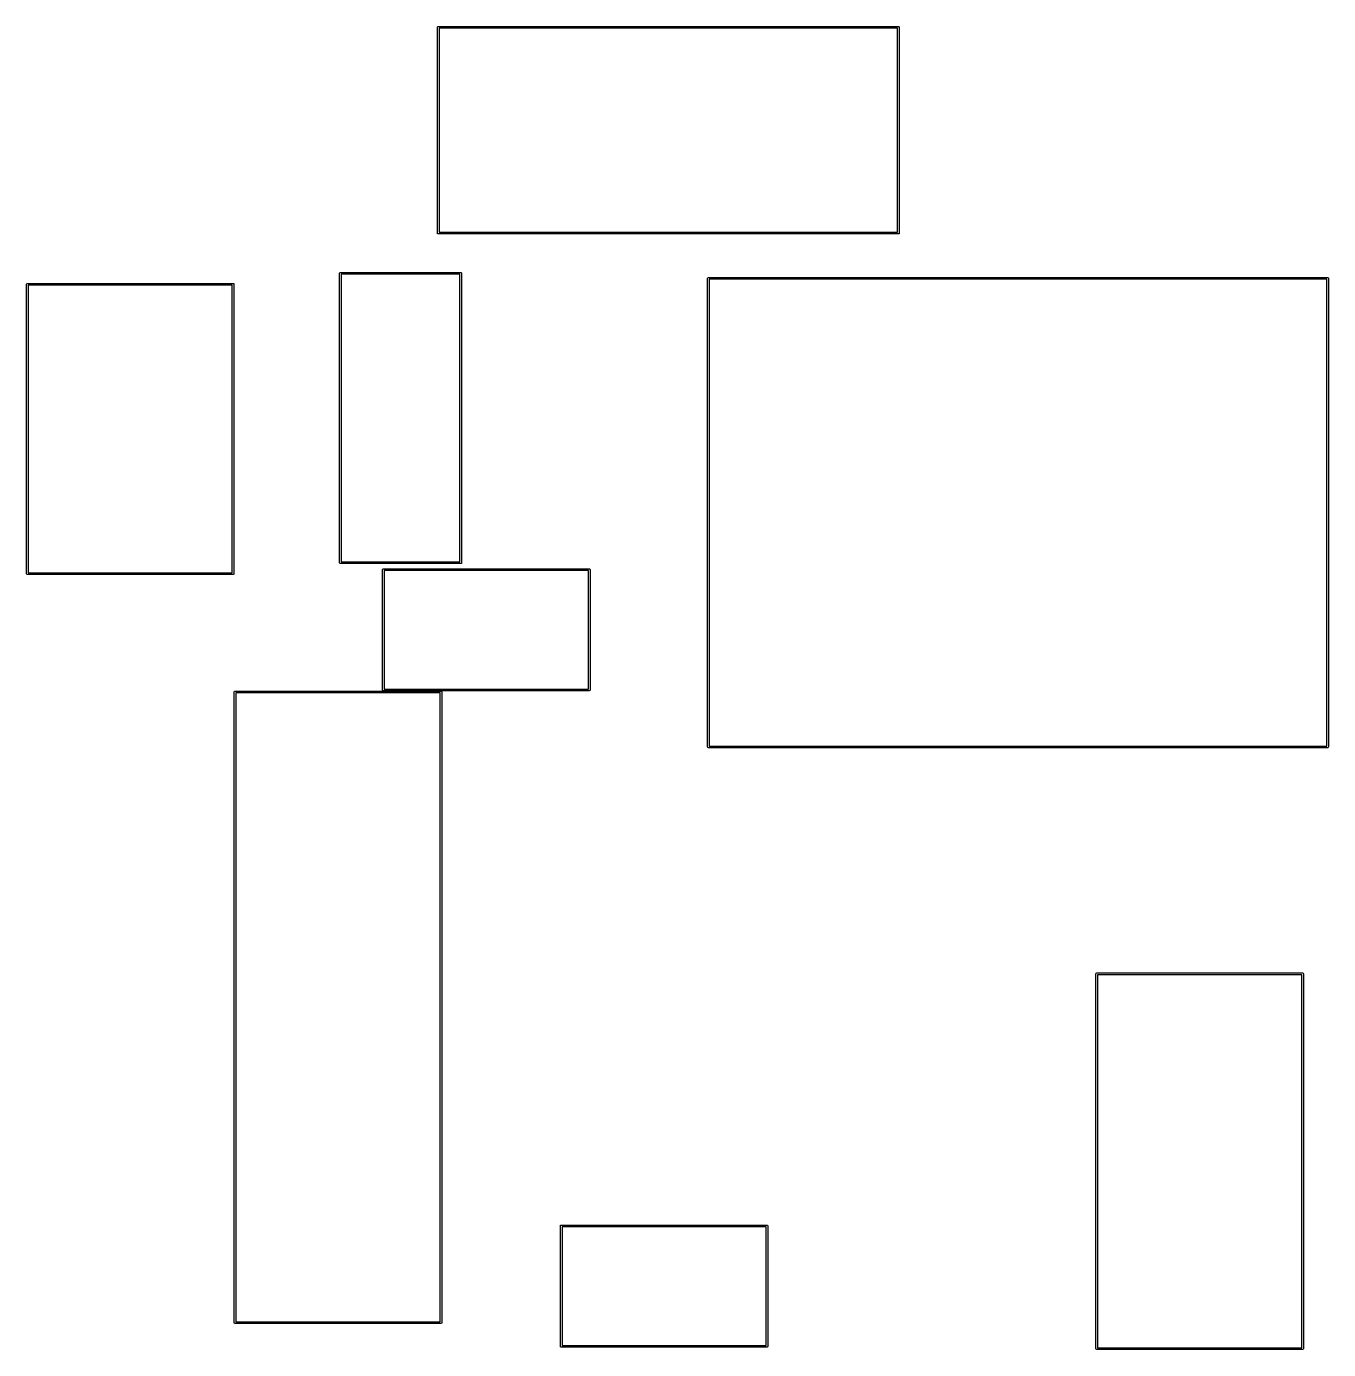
# Model space of a CAD drawing. Extents: x 0.25 to 1.78, y 0.58 to 2.13.
import ezdxf

# ---------------------------------------------------------------- set-up
doc = ezdxf.new("R2010")
doc.units = 0
doc.header["$MEASUREMENT"] = 0
doc.layers.add('BLACK', color=7, linetype='CONTINUOUS')

msp = doc.modelspace()

# ---------------------------------------------------------------- linework, layer by layer
at = {"layer": 'BLACK', "linetype": 'CONTINUOUS'}
for p, q in [((0.728346, 2.13307), (0.728635, 2.13377)), ((0.728346, 1.89094), (0.728346, 2.13307)), ((0.728635, 2.13377), (0.729331, 2.13406)), ((0.729331, 2.13406), (1.27067, 2.13406)), ((1.27067, 2.13406), (1.27137, 2.13377)), ((1.27137, 2.13377), (1.27165, 2.13307)), ((1.27165, 2.13307), (1.27165, 1.89094)), ((0.730315, 2.13209), (0.730315, 1.89193)), ((1.26969, 2.13209), (0.730315, 2.13209)), ((1.26969, 1.89193), (1.26969, 2.13209)), ((0.728635, 1.89025), (0.728346, 1.89094)), ((0.728346, 1.89094), (0.728346, 1.89094)), ((0.729331, 1.88996), (0.728635, 1.89025)), ((1.27067, 1.88996), (0.729331, 1.88996)), ((0.730315, 1.89193), (1.26969, 1.89193)), ((1.27137, 1.89025), (1.27067, 1.88996)), ((1.27165, 1.89094), (1.27137, 1.89025)), ((0.613189, 1.8437), (0.613477, 1.8444)), ((0.613189, 1.50315), (0.613189, 1.8437)), ((0.613477, 1.8444), (0.614173, 1.84469)), ((0.614173, 1.84469), (0.755906, 1.84469)), ((0.615157, 1.84272), (0.615157, 1.50413)), ((0.754921, 1.84272), (0.615157, 1.84272)), ((0.754921, 1.50413), (0.754921, 1.84272)), ((0.755906, 1.84469), (0.756601, 1.8444)), ((0.756601, 1.8444), (0.75689, 1.8437)), ((0.75689, 1.8437), (0.75689, 1.50315)), ((1.04626, 1.8378), (1.04655, 1.83849)), ((1.04626, 1.28661), (1.04626, 1.8378)), ((1.04655, 1.83849), (1.04724, 1.83878)), ((1.04724, 1.83878), (1.77559, 1.83878)), ((1.04823, 1.83681), (1.04823, 1.2876)), ((1.77461, 1.83681), (1.04823, 1.83681)), ((1.77461, 1.2876), (1.77461, 1.83681)), ((1.77559, 1.83878), (1.77629, 1.83849)), ((1.77629, 1.83849), (1.77657, 1.8378)), ((1.77657, 1.8378), (1.77657, 1.28661)), ((0.245079, 1.83091), (0.245367, 1.8316)), ((0.245079, 1.49035), (0.245079, 1.83091)), ((0.245367, 1.8316), (0.246063, 1.83189)), ((0.246063, 1.83189), (0.488189, 1.83189)), ((0.247047, 1.82992), (0.247047, 1.49134)), ((0.487205, 1.82992), (0.247047, 1.82992)), ((0.487205, 1.49134), (0.487205, 1.82992)), ((0.488189, 1.83189), (0.488885, 1.8316)), ((0.488885, 1.8316), (0.489173, 1.83091)), ((0.489173, 1.83091), (0.489173, 1.49035)), ((0.613477, 1.50245), (0.613189, 1.50315)), ((0.613189, 1.50315), (0.613189, 1.50315)), ((0.614173, 1.50217), (0.613477, 1.50245)), ((0.755906, 1.50217), (0.614173, 1.50217)), ((0.615157, 1.50413), (0.754921, 1.50413)), ((0.663976, 1.49528), (0.664265, 1.49597)), ((0.663976, 1.35354), (0.663976, 1.49528)), ((0.664265, 1.49597), (0.664961, 1.49626)), ((0.664961, 1.49626), (0.907087, 1.49626)), ((0.665945, 1.49429), (0.665945, 1.35453)), ((0.906102, 1.49429), (0.665945, 1.49429)), ((0.756601, 1.50245), (0.755906, 1.50217)), ((0.75689, 1.50315), (0.756601, 1.50245)), ((0.906102, 1.35453), (0.906102, 1.49429)), ((0.907087, 1.49626), (0.907783, 1.49597)), ((0.907783, 1.49597), (0.908071, 1.49528)), ((0.908071, 1.49528), (0.908071, 1.35354)), ((0.245367, 1.48966), (0.245079, 1.49035)), ((0.246063, 1.48937), (0.245367, 1.48966)), ((0.488189, 1.48937), (0.246063, 1.48937)), ((0.247047, 1.49134), (0.487205, 1.49134)), ((0.488885, 1.48966), (0.488189, 1.48937)), ((0.489173, 1.49035), (0.488885, 1.48966)), ((0.665945, 1.35453), (0.906102, 1.35453)), ((0.48937, 1.35138), (0.489658, 1.35207)), ((0.48937, 0.609252), (0.48937, 1.35138)), ((0.489658, 1.35207), (0.490354, 1.35236)), ((0.490354, 1.35236), (0.73248, 1.35236)), ((0.491339, 1.35039), (0.491339, 0.610236)), ((0.731496, 1.35039), (0.491339, 1.35039)), ((0.664265, 1.35285), (0.663976, 1.35354)), ((0.664961, 1.35256), (0.664265, 1.35285)), ((0.907087, 1.35256), (0.664961, 1.35256)), ((0.731496, 0.610236), (0.731496, 1.35039)), ((0.73248, 1.35236), (0.733176, 1.35207)), ((0.733176, 1.35207), (0.733465, 1.35138)), ((0.733465, 1.35138), (0.733465, 0.609252)), ((0.907783, 1.35285), (0.907087, 1.35256)), ((0.908071, 1.35354), (0.907783, 1.35285)), ((1.04655, 1.28592), (1.04626, 1.28661)), ((1.04724, 1.28563), (1.04655, 1.28592)), ((1.77559, 1.28563), (1.04724, 1.28563)), ((1.04823, 1.2876), (1.77461, 1.2876)), ((1.77629, 1.28592), (1.77559, 1.28563)), ((1.77657, 1.28661), (1.77629, 1.28592)), ((1.50295, 1.01969), (1.50324, 1.02038)), ((1.50295, 0.57874), (1.50295, 1.01969)), ((1.50324, 1.02038), (1.50394, 1.02067)), ((1.50394, 1.02067), (1.74606, 1.02067)), ((1.50492, 1.0187), (1.50492, 0.579724)), ((1.74508, 1.0187), (1.50492, 1.0187)), ((1.74508, 0.579724), (1.74508, 1.0187)), ((1.74606, 1.02067), (1.74676, 1.02038)), ((1.74676, 1.02038), (1.74705, 1.01969)), ((1.74705, 1.01969), (1.74705, 0.57874)), ((0.873031, 0.723228), (0.87332, 0.723924)), ((0.873031, 0.581496), (0.873031, 0.723228)), ((0.87332, 0.723924), (0.874016, 0.724213)), ((0.874016, 0.724213), (1.11614, 0.724213)), ((0.875, 0.722244), (0.875, 0.58248)), ((1.11516, 0.722244), (0.875, 0.722244)), ((1.11516, 0.58248), (1.11516, 0.722244)), ((1.11614, 0.724213), (1.11684, 0.723924)), ((1.11684, 0.723924), (1.11713, 0.723228)), ((1.11713, 0.723228), (1.11713, 0.581496)), ((0.489658, 0.608556), (0.48937, 0.609252)), ((0.48937, 0.609252), (0.48937, 0.609252)), ((0.490354, 0.608268), (0.489658, 0.608556)), ((0.73248, 0.608268), (0.490354, 0.608268)), ((0.491339, 0.610236), (0.731496, 0.610236)), ((0.733176, 0.608556), (0.73248, 0.608268)), ((0.733465, 0.609252), (0.733176, 0.608556)), ((0.87332, 0.5808), (0.873031, 0.581496)), ((0.874016, 0.580512), (0.87332, 0.5808)), ((1.11614, 0.580512), (0.874016, 0.580512)), ((0.875, 0.58248), (1.11516, 0.58248)), ((1.11684, 0.5808), (1.11614, 0.580512)), ((1.11713, 0.581496), (1.11684, 0.5808)), ((1.50324, 0.578044), (1.50295, 0.57874)), ((1.50394, 0.577756), (1.50324, 0.578044)), ((1.74606, 0.577756), (1.50394, 0.577756)), ((1.50492, 0.579724), (1.74508, 0.579724)), ((1.74676, 0.578044), (1.74606, 0.577756)), ((1.74705, 0.57874), (1.74676, 0.578044))]:
    msp.add_line(p, q, dxfattribs=at)

doc.saveas('drawing.dxf')
